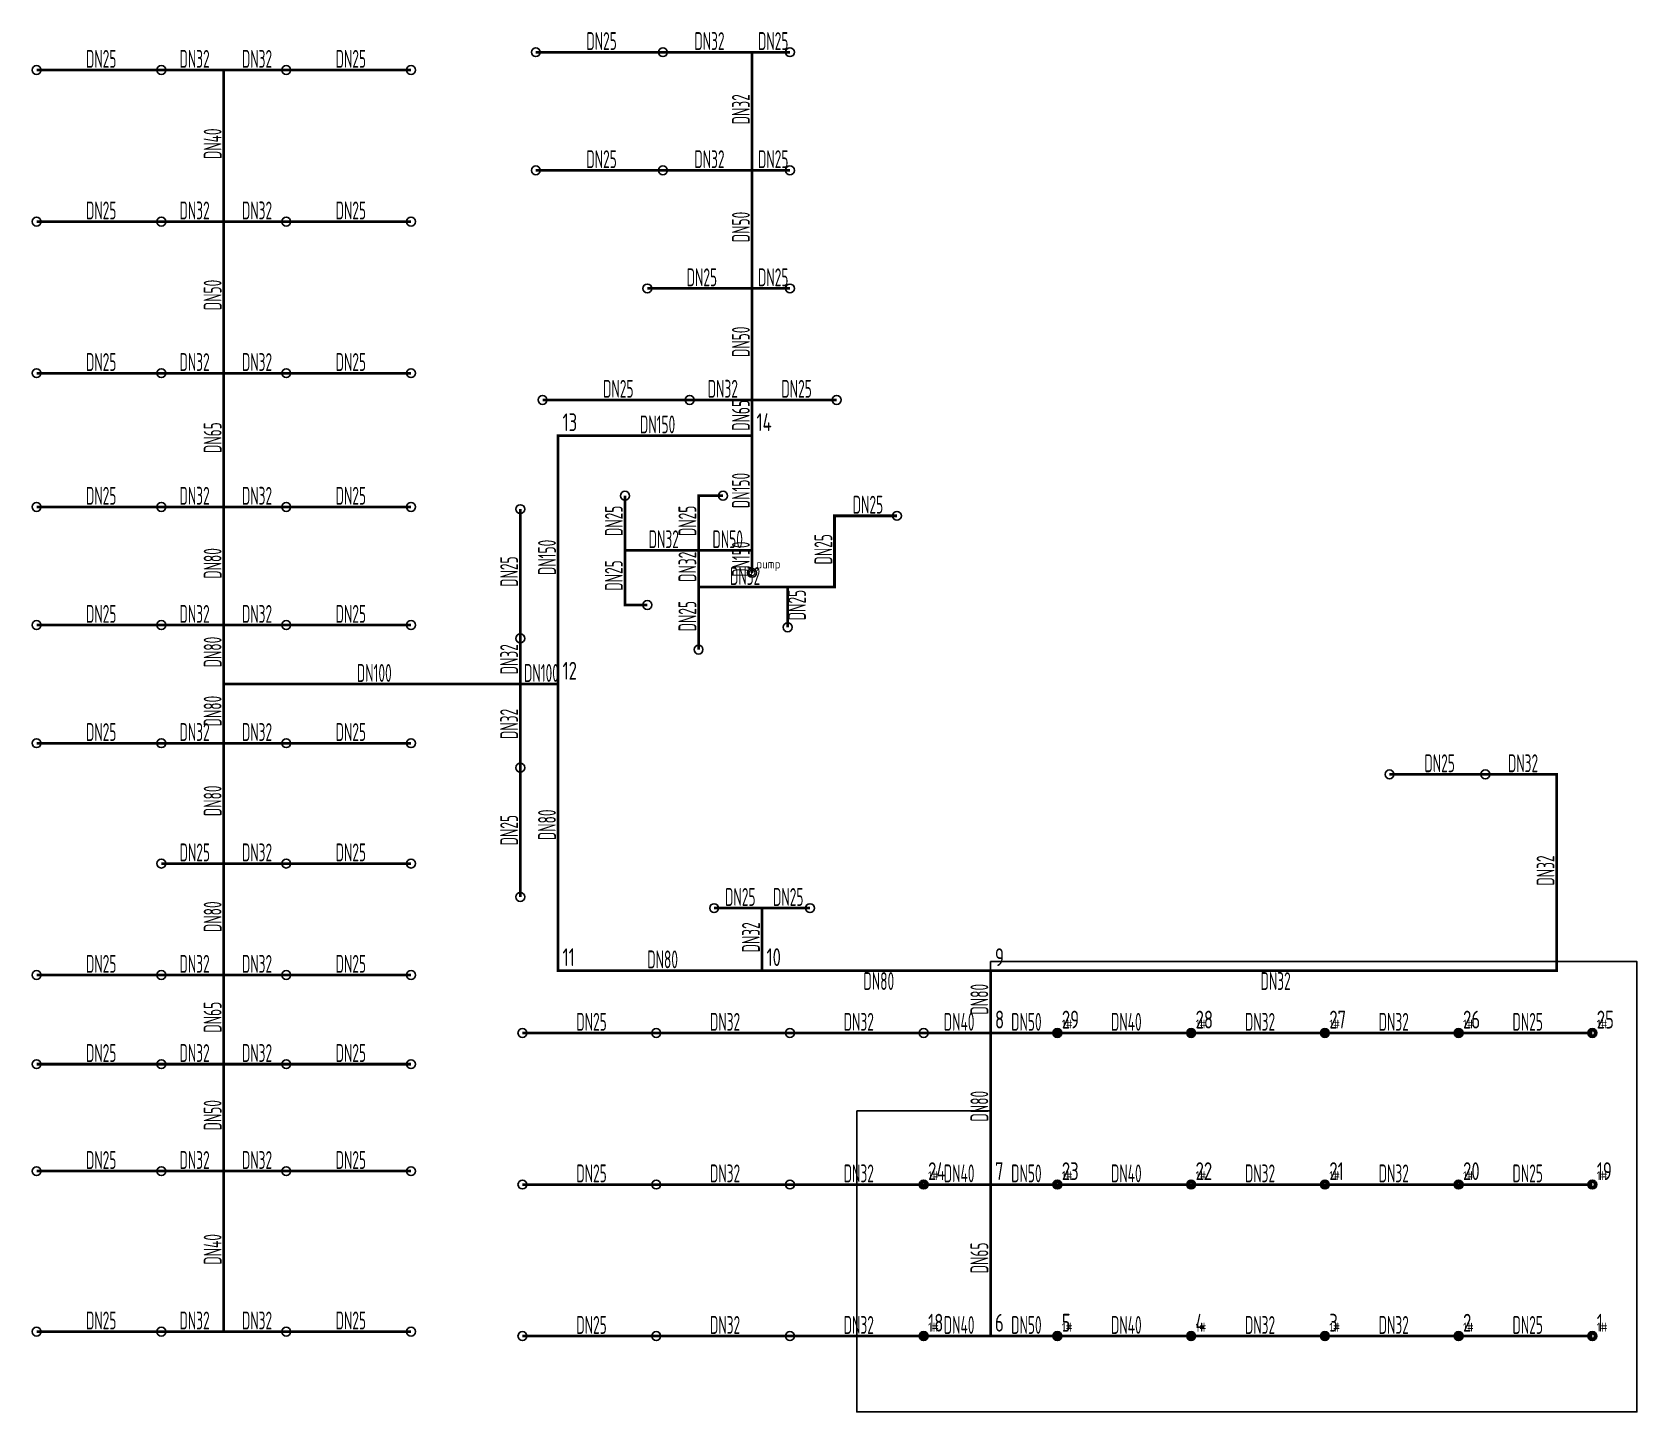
# Model space of a CAD drawing. Header units: millimetres. Extents: x 1680150 to 1716150, y 1806036 to 1836987.
import ezdxf

# ---------------------------------------------------------------- set-up
doc = ezdxf.new("R2010")
doc.units = ezdxf.units.MM
doc.header["$LTSCALE"] = 1000
doc.layers.get('0').update_dxf_attribs({"linetype": 'CONTINUOUS'})
doc.layers.add('DIM_MODI', color=6, linetype='CONTINUOUS', plot=False)
for name, color, linetype in [('EQUIP_喷头', 7, 'CONTINUOUS'), ('PIPE-喷淋', 6, 'CONTINUOUS'), ('S-J_配件', 31, 'CONTINUOUS'), ('TEXT_喷淋', 7, 'CONTINUOUS')]:
    doc.layers.add(name, color=color, linetype=linetype)
doc.styles.add('_TWT_DIM', font='GBENOR', dxfattribs={"width": 0.8, "height": 4, "bigfont": 'GBCBIG'})
doc.styles.add('_TWT_PIPEDN', font='GBENOR', dxfattribs={"width": 0.8, "height": 4, "bigfont": 'GBCBIG'})
doc.styles.get("Standard").update_dxf_attribs({"font": 'GBENOR', "bigfont": 'GBCBIG'})

# ---------------------------------------------------------------- blocks, each defined once
blk = doc.blocks.new('demand_node')
for radius in [1, 0.75, 0.5]:
    blk.add_circle((0, 0), radius)
blk.add_attdef('GROUPID', (1, 1), '', height=2)
blk = doc.blocks.new('supply_node')
at = {"const_width": 0.25}
blk.add_lwpolyline([(-0.625, 0, 1), (0.625, 0, 1)], format="xyb", close=True, dxfattribs=at)
blk.add_circle((0, 0), 1)
blk.add_attdef('GROUPID', (1, 1), '', height=2)
blk = doc.blocks.new('$TwtSys$00000125')
blk.add_circle((0, 0, 0), 1)

msp = doc.modelspace()

# ---------------------------------------------------------------- hatches: boundary and pattern name
at = {"layer": 'PIPE-喷淋'}
for color, points in [(31, [(1691950, 1827936), (1691950, 1827966), (1691920, 1827966)]), (31, [(1691950, 1827936), (1691920, 1827936), (1691920, 1827966)]), (40, [(1695100, 1826586), (1695100, 1826616), (1695070, 1826616)]), (40, [(1695100, 1826586), (1695070, 1826586), (1695070, 1826616)]), (40, [(1698150, 1826136), (1698150, 1826166), (1698120, 1826166)]), (40, [(1698150, 1826136), (1698120, 1826136), (1698120, 1826166)]), (40, [(1698150, 1824536), (1698180, 1824536), (1698180, 1824506)]), (40, [(1698150, 1824536), (1698150, 1824506), (1698180, 1824506)]), (40, [(1693450, 1824136), (1693450, 1824106), (1693420, 1824106)]), (40, [(1693450, 1824136), (1693420, 1824136), (1693420, 1824106)]), (50, [(1714350, 1820336), (1714350, 1820366), (1714380, 1820366)]), (50, [(1714350, 1820336), (1714380, 1820336), (1714380, 1820366)]), (160, [(1691950, 1815936), (1691920, 1815936), (1691920, 1815906)]), (160, [(1691950, 1815936), (1691950, 1815906), (1691920, 1815906)]), (50, [(1714350, 1815936), (1714350, 1815906), (1714380, 1815906)]), (50, [(1714350, 1815936), (1714380, 1815936), (1714380, 1815906)])]:
    msp.add_hatch(color=color, dxfattribs=at).paths.add_polyline_path(points)

# ---------------------------------------------------------------- linework, layer by layer
at = {"layer": 'DIM_MODI'}
msp.add_lwpolyline([(1698650, 1812786), (1698650, 1806036), (1716150, 1806036), (1716150, 1816136), (1701650, 1816136), (1701650, 1812786)], close=True, dxfattribs=at)
at = {"layer": 'PIPE-喷淋', "color": 40, "const_width": 60}
for points in [[(1691450, 1836536), (1694300, 1836536)], [(1696300, 1836536), (1697150, 1836536)], [(1680250, 1836136), (1683050, 1836136)], [(1685850, 1836136), (1688650, 1836136)], [(1694300, 1833886), (1691450, 1833886)], [(1697150, 1833886), (1696300, 1833886)], [(1683050, 1832736), (1680250, 1832736)], [(1688650, 1832736), (1685850, 1832736)], [(1696300, 1831236), (1693950, 1831236)], [(1697150, 1831236), (1696300, 1831236)], [(1683050, 1829336), (1680250, 1829336)], [(1688650, 1829336), (1685850, 1829336)], [(1694900, 1828736), (1691600, 1828736)], [(1698200, 1828736), (1696300, 1828736)], [(1683050, 1826336), (1680250, 1826336)], [(1688650, 1826336), (1685850, 1826336)], [(1691100, 1823386), (1691100, 1826286)], [(1693450, 1826586), (1693450, 1825361)], [(1695100, 1826586), (1695650, 1826586)], [(1695100, 1825361), (1695100, 1826586)], [(1699550, 1826136), (1698150, 1826136)], [(1698150, 1826136), (1698150, 1824536)], [(1693450, 1825361), (1693450, 1824136)], [(1695100, 1823136), (1695100, 1824536)], [(1697100, 1824536), (1697100, 1823636)], [(1697100, 1824536), (1698150, 1824536)], [(1693950, 1824136), (1693450, 1824136)], [(1683050, 1823686), (1680250, 1823686)], [(1688650, 1823686), (1685850, 1823686)], [(1683050, 1821036), (1680250, 1821036)], [(1688650, 1821036), (1685850, 1821036)], [(1691100, 1817586), (1691100, 1820486)], [(1710600, 1820336), (1712750, 1820336)], [(1684450, 1818336), (1683050, 1818336)], [(1688650, 1818336), (1685850, 1818336)], [(1695450, 1817336), (1696525, 1817336)], [(1696525, 1817336), (1697600, 1817336)], [(1683050, 1815836), (1680250, 1815836)], [(1688650, 1815836), (1685850, 1815836)], [(1694150, 1814536), (1691150, 1814536)], [(1715150, 1814536), (1712150, 1814536)], [(1683050, 1813836), (1680250, 1813836)], [(1688650, 1813836), (1685850, 1813836)], [(1683050, 1811436), (1680250, 1811436)], [(1688650, 1811436), (1685850, 1811436)], [(1691150, 1811136), (1694150, 1811136)], [(1712150, 1811136), (1715150, 1811136)], [(1683050, 1807836), (1680250, 1807836)], [(1688650, 1807836), (1685850, 1807836)], [(1694150, 1807736), (1691150, 1807736)], [(1715150, 1807736), (1712150, 1807736)]]:
    msp.add_lwpolyline(points, dxfattribs=at)
at = {"layer": 'PIPE-喷淋', "color": 50, "const_width": 60}
for points in [[(1694300, 1836536), (1696300, 1836536)], [(1696300, 1836536), (1696300, 1833886)], [(1683050, 1836136), (1684450, 1836136)], [(1684450, 1836136), (1685850, 1836136)], [(1696300, 1833886), (1694300, 1833886)], [(1684450, 1832736), (1683050, 1832736)], [(1685850, 1832736), (1684450, 1832736)], [(1684450, 1829336), (1683050, 1829336)], [(1685850, 1829336), (1684450, 1829336)], [(1696300, 1828736), (1694900, 1828736)], [(1684450, 1826336), (1683050, 1826336)], [(1685850, 1826336), (1684450, 1826336)], [(1693450, 1825361), (1695100, 1825361)], [(1695100, 1824536), (1695100, 1825361)], [(1695100, 1824536), (1697100, 1824536)], [(1684450, 1823686), (1683050, 1823686)], [(1685850, 1823686), (1684450, 1823686)], [(1691100, 1822361), (1691100, 1823386)], [(1691100, 1820486), (1691100, 1822361)], [(1684450, 1821036), (1683050, 1821036)], [(1685850, 1821036), (1684450, 1821036)], [(1712750, 1820336), (1714350, 1820336)], [(1714350, 1820336), (1714350, 1815936)], [(1685850, 1818336), (1684450, 1818336)], [(1696525, 1817336), (1696525, 1815936)], [(1684450, 1815836), (1683050, 1815836)], [(1685850, 1815836), (1684450, 1815836)], [(1714350, 1815936), (1701650, 1815936)], [(1697150, 1814536), (1694150, 1814536)], [(1700150, 1814536), (1697150, 1814536)], [(1709150, 1814536), (1706150, 1814536)], [(1712150, 1814536), (1709150, 1814536)], [(1684450, 1813836), (1683050, 1813836)], [(1685850, 1813836), (1684450, 1813836)], [(1684450, 1811436), (1683050, 1811436)], [(1685850, 1811436), (1684450, 1811436)], [(1694150, 1811136), (1697150, 1811136)], [(1697150, 1811136), (1700150, 1811136)], [(1706150, 1811136), (1709150, 1811136)], [(1709150, 1811136), (1712150, 1811136)], [(1684450, 1807836), (1683050, 1807836)], [(1685850, 1807836), (1684450, 1807836)], [(1697150, 1807736), (1694150, 1807736)], [(1700150, 1807736), (1697150, 1807736)], [(1709150, 1807736), (1706150, 1807736)], [(1712150, 1807736), (1709150, 1807736)]]:
    msp.add_lwpolyline(points, dxfattribs=at)
at = {"layer": 'PIPE-喷淋', "color": 60, "const_width": 60}
for points in [[(1684450, 1832736), (1684450, 1836136)], [(1701650, 1814536), (1700150, 1814536)], [(1706150, 1814536), (1703150, 1814536)], [(1684450, 1807836), (1684450, 1811436)], [(1700150, 1811136), (1701650, 1811136)], [(1703150, 1811136), (1706150, 1811136)], [(1701650, 1807736), (1700150, 1807736)], [(1706150, 1807736), (1703150, 1807736)]]:
    msp.add_lwpolyline(points, dxfattribs=at)
at = {"layer": 'PIPE-喷淋', "color": 90, "const_width": 60}
for points in [[(1696300, 1833886), (1696300, 1831236)], [(1684450, 1829336), (1684450, 1832736)], [(1696300, 1831236), (1696300, 1828736)], [(1695100, 1825361), (1696300, 1825361)], [(1703150, 1814536), (1701650, 1814536)], [(1684450, 1811436), (1684450, 1813836)], [(1701650, 1811136), (1703150, 1811136)], [(1703150, 1807736), (1701650, 1807736)]]:
    msp.add_lwpolyline(points, dxfattribs=at)
at = {"layer": 'PIPE-喷淋', "color": 130, "const_width": 60}
for points in [[(1684450, 1826336), (1684450, 1829336)], [(1696300, 1828736), (1696300, 1827936)], [(1684450, 1813836), (1684450, 1815836)], [(1701650, 1807736), (1701650, 1811136)]]:
    msp.add_lwpolyline(points, dxfattribs=at)
at = {"layer": 'PIPE-喷淋', "color": 31, "const_width": 60}
for points in [[(1696300, 1827936), (1691950, 1827936)], [(1691950, 1822361), (1691950, 1827936)], [(1696300, 1827936), (1696300, 1825361)], [(1696300, 1825361), (1696300, 1824857)]]:
    msp.add_lwpolyline(points, dxfattribs=at)
at = {"layer": 'PIPE-喷淋', "color": 160, "const_width": 60}
for points in [[(1684450, 1823686), (1684450, 1826336)], [(1684450, 1822361), (1684450, 1823686)], [(1684450, 1821036), (1684450, 1822361)], [(1691950, 1815936), (1691950, 1822361)], [(1684450, 1818336), (1684450, 1821036)], [(1684450, 1815836), (1684450, 1818336)], [(1696525, 1815936), (1691950, 1815936)], [(1701650, 1815936), (1696525, 1815936)], [(1701650, 1814536), (1701650, 1815936)], [(1701650, 1811136), (1701650, 1814536)]]:
    msp.add_lwpolyline(points, dxfattribs=at)
at = {"layer": 'PIPE-喷淋', "color": 200, "const_width": 60}
for points in [[(1684450, 1822361), (1691100, 1822361)], [(1691100, 1822361), (1691950, 1822361)]]:
    msp.add_lwpolyline(points, dxfattribs=at)

# ---------------------------------------------------------------- block references
at = {"layer": 'EQUIP_喷头', "xscale": 100, "yscale": 100, "zscale": 100}
for p in [(1691450, 1836536), (1694300, 1836536), (1697150, 1836536), (1680250, 1836136), (1683050, 1836136), (1685850, 1836136), (1688650, 1836136), (1691450, 1833886), (1694300, 1833886), (1697150, 1833886), (1680250, 1832736), (1683050, 1832736), (1685850, 1832736), (1688650, 1832736), (1693950, 1831236), (1697150, 1831236), (1680250, 1829336), (1683050, 1829336), (1685850, 1829336), (1688650, 1829336), (1691600, 1828736), (1694900, 1828736), (1698200, 1828736), (1693450, 1826586), (1695650, 1826586), (1680250, 1826336), (1683050, 1826336), (1685850, 1826336), (1688650, 1826336), (1691100, 1826286), (1699550, 1826136), (1693950, 1824136), (1680250, 1823686), (1683050, 1823686), (1685850, 1823686), (1688650, 1823686), (1691100, 1823386), (1697100, 1823636), (1695100, 1823136), (1680250, 1821036), (1683050, 1821036), (1685850, 1821036), (1688650, 1821036), (1691100, 1820486), (1710600, 1820336), (1712750, 1820336), (1683050, 1818336), (1685850, 1818336), (1688650, 1818336), (1691100, 1817586), (1695450, 1817336), (1697600, 1817336), (1680250, 1815836), (1683050, 1815836), (1685850, 1815836), (1688650, 1815836), (1691150, 1814536), (1694150, 1814536), (1697150, 1814536), (1700150, 1814536), (1703150, 1814536), (1706150, 1814536), (1709150, 1814536), (1712150, 1814536), (1715150, 1814536), (1680250, 1813836), (1683050, 1813836), (1685850, 1813836), (1688650, 1813836), (1680250, 1811436), (1683050, 1811436), (1685850, 1811436), (1688650, 1811436), (1691150, 1811136), (1694150, 1811136), (1697150, 1811136), (1700150, 1811136), (1703150, 1811136), (1706150, 1811136), (1709150, 1811136), (1712150, 1811136), (1715150, 1811136), (1680250, 1807836), (1683050, 1807836), (1685850, 1807836), (1688650, 1807836), (1691150, 1807736), (1694150, 1807736), (1697150, 1807736), (1700150, 1807736), (1703150, 1807736), (1706150, 1807736), (1709150, 1807736), (1712150, 1807736), (1715150, 1807736)]:
    msp.add_blockref('$TwtSys$00000125', p, dxfattribs=at)
at = {"layer": 'S-J_配件', "xscale": 100, "yscale": 100, "zscale": 100}
for name, p, values in [('supply_node', (1696300, 1824857), {'GROUPID': 'pump'}), ('demand_node', (1703150, 1814536, 0), {'GROUPID': '1#'}), ('demand_node', (1706150, 1814536, 0), {'GROUPID': '1#'}), ('demand_node', (1709150, 1814536, 0), {'GROUPID': '1#'}), ('demand_node', (1712150, 1814536, 0), {'GROUPID': '1#'}), ('demand_node', (1715150, 1814536, 0), {'GROUPID': '1#'}), ('demand_node', (1700150, 1811136, 0), {'GROUPID': '1#'}), ('demand_node', (1703150, 1811136, 0), {'GROUPID': '1#'}), ('demand_node', (1706150, 1811136, 0), {'GROUPID': '1#'}), ('demand_node', (1709150, 1811136, 0), {'GROUPID': '1#'}), ('demand_node', (1712150, 1811136, 0), {'GROUPID': '1#'}), ('demand_node', (1715150, 1811136, 0), {'GROUPID': '1#'}), ('demand_node', (1700150, 1807736, 0), {'GROUPID': '1#'}), ('demand_node', (1703150, 1807736, 0), {'GROUPID': '1#'}), ('demand_node', (1706150, 1807736, 0), {'GROUPID': '1#'}), ('demand_node', (1709150, 1807736, 0), {'GROUPID': '1#'}), ('demand_node', (1712150, 1807736, 0), {'GROUPID': '1#'}), ('demand_node', (1715150, 1807736, 0), {'GROUPID': '1#'})]:
    msp.add_blockref(name, p, dxfattribs=at).add_auto_attribs(values)

# ---------------------------------------------------------------- texts
at = {"layer": 'DIM_MODI', "style": '_TWT_DIM', "width": 0.8}
for s, p in [('13', (1692050, 1828036, 3200)), ('14', (1696400, 1828036, 3200)), ('12', (1692050, 1822461, 3200)), ('11', (1692050, 1816036, 3200)), ('10', (1696625, 1816036, 3200)), ('9', (1701750, 1816036, 3200)), ('8', (1701750, 1814636, 3200)), ('29', (1703250, 1814636, 3200)), ('28', (1706250, 1814636, 3200)), ('27', (1709250, 1814636, 3200)), ('26', (1712250, 1814636, 3200)), ('25', (1715250, 1814636, 3200)), ('24', (1700250, 1811236, 3200)), ('7', (1701750, 1811236, 3200)), ('23', (1703250, 1811236, 3200)), ('22', (1706250, 1811236, 3200)), ('21', (1709250, 1811236, 3200)), ('20', (1712250, 1811236, 3200)), ('19', (1715250, 1811236, 3200)), ('18', (1700250, 1807836, 3200)), ('6', (1701750, 1807836, 3200)), ('5', (1703250, 1807836, 3200)), ('4', (1706250, 1807836, 3200)), ('3', (1709250, 1807836, 3200)), ('2', (1712250, 1807836, 3200)), ('1', (1715250, 1807836, 3200))]:
    msp.add_text(s, height=400, dxfattribs=at).set_placement(p)
at = {"layer": 'TEXT_喷淋', "style": '_TWT_PIPEDN', "width": 0.64}
for s, p in [('DN25', (1692583, 1836586)), ('DN32', (1695006, 1836586)), ('DN25', (1696433, 1836586)), ('DN25', (1681358, 1836186)), ('DN32', (1683456, 1836186)), ('DN32', (1684856, 1836186)), ('DN25', (1686958, 1836186)), ('DN25', (1692583, 1833936)), ('DN32', (1695006, 1833936)), ('DN25', (1696433, 1833936)), ('DN25', (1681358, 1832786)), ('DN32', (1683456, 1832786)), ('DN32', (1684856, 1832786)), ('DN25', (1686958, 1832786)), ('DN25', (1694833, 1831286)), ('DN25', (1696433, 1831286)), ('DN25', (1681358, 1829386)), ('DN32', (1683456, 1829386)), ('DN32', (1684856, 1829386)), ('DN25', (1686958, 1829386)), ('DN150', (1693784, 1827986)), ('DN25', (1681358, 1826386)), ('DN32', (1683456, 1826386)), ('DN32', (1684856, 1826386)), ('DN25', (1686958, 1826386)), ('DN25', (1698558, 1826186)), ('DN32', (1693981, 1825411)), ('DN50', (1695412, 1825411)), ('DN32', (1695806, 1824586)), ('DN25', (1681358, 1823736)), ('DN32', (1683456, 1823736)), ('DN32', (1684856, 1823736)), ('DN25', (1686958, 1823736)), ('DN100', (1687434, 1822411)), ('DN100', (1691184, 1822411)), ('DN25', (1681358, 1821086)), ('DN32', (1683456, 1821086)), ('DN32', (1684856, 1821086)), ('DN25', (1686958, 1821086)), ('DN25', (1711383, 1820386)), ('DN32', (1713256, 1820386)), ('DN25', (1683458, 1818386)), ('DN32', (1684856, 1818386)), ('DN25', (1686958, 1818386)), ('DN25', (1695695, 1817386)), ('DN25', (1696770, 1817386)), ('DN25', (1681358, 1815886)), ('DN32', (1683456, 1815886)), ('DN32', (1684856, 1815886)), ('DN25', (1686958, 1815886)), ('DN80', (1693949, 1815986)), ('DN80', (1698799, 1815500)), ('DN32', (1707706, 1815500)), ('DN25', (1692358, 1814586)), ('DN32', (1695356, 1814586)), ('DN32', (1698356, 1814586)), ('DN40', (1700601, 1814586)), ('DN50', (1702112, 1814586)), ('DN40', (1704351, 1814586)), ('DN32', (1707356, 1814586)), ('DN32', (1710356, 1814586)), ('DN25', (1713358, 1814586)), ('DN25', (1681358, 1813886)), ('DN32', (1683456, 1813886)), ('DN32', (1684856, 1813886)), ('DN25', (1686958, 1813886)), ('DN25', (1681358, 1811486)), ('DN32', (1683456, 1811486)), ('DN32', (1684856, 1811486)), ('DN25', (1686958, 1811486)), ('DN25', (1692358, 1811186)), ('DN32', (1695356, 1811186)), ('DN32', (1698356, 1811186)), ('DN40', (1700601, 1811186)), ('DN50', (1702112, 1811186)), ('DN40', (1704351, 1811186)), ('DN32', (1707356, 1811186)), ('DN32', (1710356, 1811186)), ('DN25', (1713358, 1811186)), ('DN25', (1681358, 1807886)), ('DN32', (1683456, 1807886)), ('DN32', (1684856, 1807886)), ('DN25', (1686958, 1807886)), ('DN25', (1692358, 1807786)), ('DN32', (1695356, 1807786)), ('DN32', (1698356, 1807786)), ('DN40', (1700601, 1807786)), ('DN50', (1702112, 1807786)), ('DN40', (1704351, 1807786)), ('DN32', (1707356, 1807786)), ('DN32', (1710356, 1807786)), ('DN25', (1713358, 1807786))]:
    msp.add_text(s, height=400, dxfattribs=at).set_placement(p)
for s, rotation, p in [('DN32', 90, (1696250, 1834916)), ('DN40', 90, (1684400, 1834137)), ('DN50', 90, (1696250, 1832273)), ('DN50', 90, (1684400, 1830748)), ('DN50', 90, (1696250, 1829698)), ('DN25', 0, (1692958, 1828786)), ('DN32', 0, (1695306, 1828786)), ('DN25', 0, (1696958, 1828786)), ('DN65', 90, (1696250, 1828043)), ('DN65', 90, (1684400, 1827543)), ('DN150', 90, (1696250, 1826307)), ('DN25', 90, (1693400, 1825681)), ('DN25', 90, (1695050, 1825681)), ('DN150', 90, (1691900, 1824807)), ('DN25', 90, (1698100, 1825043)), ('DN80', 90, (1684400, 1824723)), ('DN25', 90, (1691050, 1824543)), ('DN32', 90, (1695050, 1824654)), ('DN150', 90, (1696250, 1824768)), ('DN25', 90, (1693400, 1824456)), ('DN25', 90, (1695050, 1823543)), ('DN25', 90, (1697507, 1823793)), ('DN80', 90, (1684400, 1822735)), ('DN32', 90, (1691050, 1822579)), ('DN80', 90, (1684400, 1821410)), ('DN32', 90, (1691050, 1821129)), ('DN80', 90, (1684400, 1819398)), ('DN80', 90, (1691900, 1818860)), ('DN25', 90, (1691050, 1818743)), ('DN32', 90, (1714300, 1817841)), ('DN80', 90, (1684400, 1816798)), ('DN32', 90, (1696475, 1816341)), ('DN80', 90, (1701600, 1814948)), ('DN65', 90, (1684400, 1814543)), ('DN50', 90, (1684400, 1812348)), ('DN80', 90, (1701600, 1812548)), ('DN40', 90, (1684400, 1809337)), ('DN65', 90, (1701600, 1809143))]:
    msp.add_text(s, height=400, rotation=rotation, dxfattribs=at).set_placement(p)

doc.saveas('drawing.dxf')
